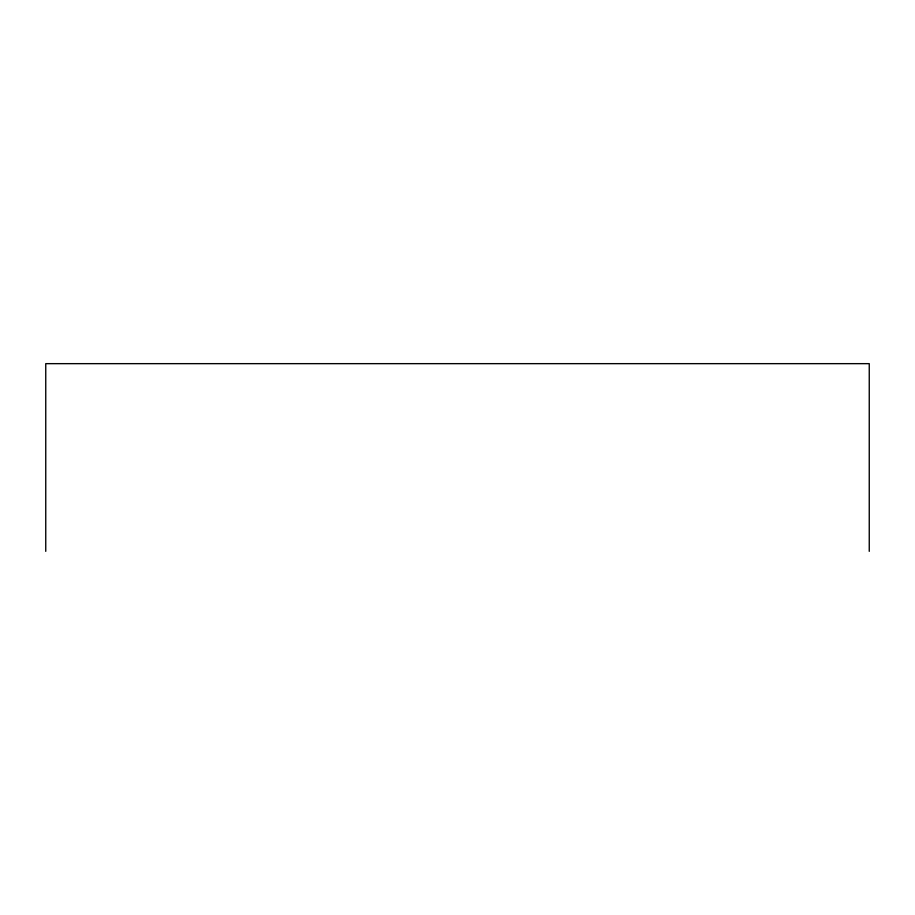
<?xml version="1.0" encoding="UTF-8"?>
<svg xmlns="http://www.w3.org/2000/svg" width="915" height="915" viewBox="0 0 915 915"><rect width="100%" height="100%" fill="white"/><g stroke="black" fill="none" stroke-linecap="round" stroke-linejoin="round"><path stroke-width="1.37" d="M869.25 551.345L869.25 363.655L45.75 363.655L45.75 551.345"/></g></svg>
